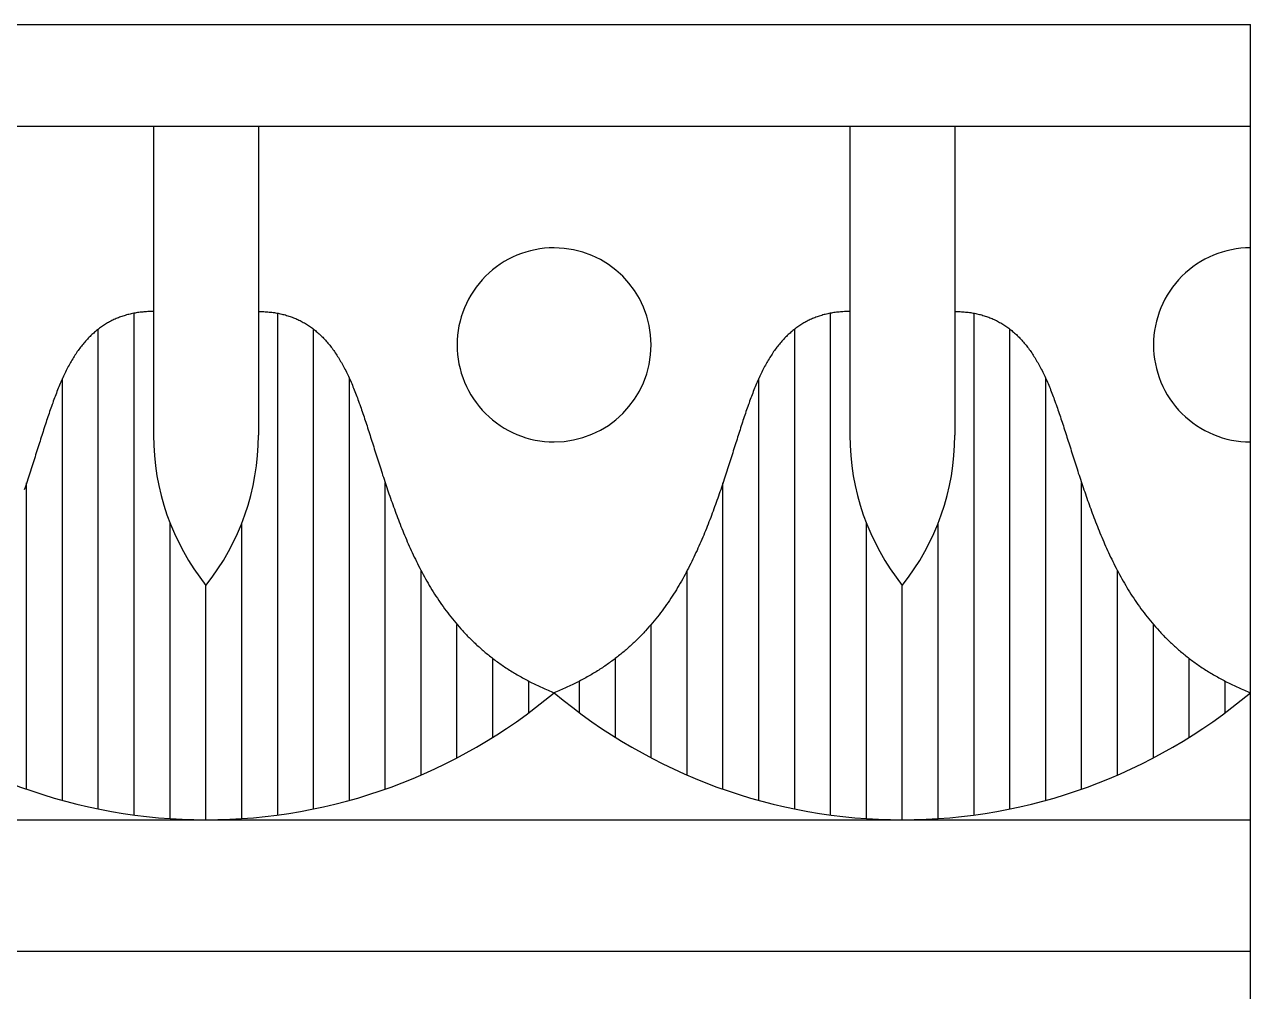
# Model space of a CAD drawing. Extents: x -111 to 2985, y -118 to 122.
# Drawn here: x 71.49 to 86.55, y 29.32 to 41.2 of the extents above; entities that cross this region are included whole.
import ezdxf

# ---------------------------------------------------------------- set-up
doc = ezdxf.new("R2010")
doc.units = 0
doc.layers.add('LAYER_03', color=5, linetype='CONTINUOUS')

msp = doc.modelspace()

# ---------------------------------------------------------------- linework, layer by layer
at = {"layer": 'LAYER_03'}
for points in [[(35.21, 41.2), (86.554, 41.2)], [(35.21, 4.476), (86.554, 4.476), (86.554, 41.2)], [(35.21, 39.952), (86.554, 39.952)], [(73.074, 39.952), (73.074, 36.155)], [(74.363, 39.952), (74.363, 36.155)], [(81.631, 39.952), (81.631, 36.155)], [(82.921, 39.952), (82.921, 36.155)], [(73.074, 37.675), (73.057, 37.675), (73.04, 37.675), (73.023, 37.675), (73.006, 37.674), (72.99, 37.673), (72.974, 37.672), (72.957, 37.671), (72.941, 37.669), (72.925, 37.668), (72.909, 37.666), (72.894, 37.664), (72.878, 37.661), (72.862, 37.659), (72.847, 37.656), (72.832, 37.654), (72.816, 37.651), (72.801, 37.647), (72.786, 37.644), (72.771, 37.64), (72.757, 37.637), (72.742, 37.633), (72.727, 37.628), (72.713, 37.624), (72.699, 37.619), (72.684, 37.615), (72.67, 37.61), (72.656, 37.605), (72.642, 37.599), (72.629, 37.594), (72.615, 37.588), (72.601, 37.582), (72.588, 37.576), (72.574, 37.569), (72.561, 37.563), (72.548, 37.556), (72.535, 37.549), (72.522, 37.542), (72.509, 37.535), (72.496, 37.527), (72.484, 37.519), (72.471, 37.512), (72.459, 37.503), (72.446, 37.495), (72.434, 37.487), (72.422, 37.478), (72.41, 37.469), (72.398, 37.46), (72.386, 37.451), (72.374, 37.441), (72.362, 37.431), (72.351, 37.421), (72.339, 37.411), (72.328, 37.401), (72.317, 37.391), (72.305, 37.38), (72.294, 37.369), (72.283, 37.358), (72.272, 37.347), (72.261, 37.335), (72.251, 37.323), (72.24, 37.312), (72.229, 37.299), (72.219, 37.287), (72.208, 37.275), (72.198, 37.262), (72.188, 37.249), (72.178, 37.236), (72.168, 37.223), (72.158, 37.209), (72.148, 37.196), (72.138, 37.182), (72.128, 37.168), (72.119, 37.153), (72.109, 37.139), (72.1, 37.124), (72.09, 37.109), (72.081, 37.094), (72.072, 37.079), (72.063, 37.063), (72.054, 37.048), (72.045, 37.032), (72.036, 37.016), (72.027, 36.999), (72.018, 36.983), (72.01, 36.966), (72.001, 36.949), (71.993, 36.932), (71.984, 36.915), (71.976, 36.897), (71.967, 36.88), (71.959, 36.862), (71.951, 36.844), (71.943, 36.826), (71.935, 36.807), (71.927, 36.789), (71.919, 36.77), (71.911, 36.751), (71.903, 36.732), (71.896, 36.712), (71.888, 36.693), (71.88, 36.673), (71.873, 36.653), (71.865, 36.633), (71.857, 36.613), (71.85, 36.593), (71.842, 36.572), (71.835, 36.551), (71.827, 36.531), (71.82, 36.51), (71.813, 36.488), (71.805, 36.467), (71.798, 36.446), (71.79, 36.424), (71.783, 36.402), (71.776, 36.38), (71.768, 36.358), (71.761, 36.336), (71.754, 36.314), (71.746, 36.291), (71.739, 36.269), (71.732, 36.246), (71.724, 36.223), (71.717, 36.2), (71.709, 36.177), (71.702, 36.154), (71.695, 36.13), (71.687, 36.107), (71.68, 36.083), (71.672, 36.06), (71.665, 36.036), (71.657, 36.012), (71.649, 35.988), (71.642, 35.963), (71.634, 35.939), (71.626, 35.915), (71.619, 35.89), (71.611, 35.866), (71.603, 35.841), (71.595, 35.816), (71.587, 35.791), (71.579, 35.766), (71.571, 35.741), (71.563, 35.716), (71.555, 35.691), (71.546, 35.665), (71.538, 35.64), (71.53, 35.615), (71.521, 35.589), (71.513, 35.563), (71.504, 35.538), (71.495, 35.512), (71.486, 35.486)], [(74.363, 37.675), (74.38, 37.675), (74.397, 37.675), (74.414, 37.675), (74.43, 37.674), (74.447, 37.673), (74.463, 37.672), (74.479, 37.671), (74.495, 37.669), (74.511, 37.668), (74.527, 37.666), (74.543, 37.664), (74.559, 37.661), (74.574, 37.659), (74.59, 37.656), (74.605, 37.654), (74.62, 37.651), (74.635, 37.647), (74.65, 37.644), (74.665, 37.64), (74.68, 37.637), (74.695, 37.633), (74.709, 37.628), (74.724, 37.624), (74.738, 37.619), (74.752, 37.615), (74.766, 37.61), (74.78, 37.605), (74.794, 37.599), (74.808, 37.594), (74.822, 37.588), (74.835, 37.582), (74.849, 37.576), (74.862, 37.569), (74.875, 37.563), (74.889, 37.556), (74.902, 37.549), (74.915, 37.542), (74.928, 37.535), (74.94, 37.527), (74.953, 37.519), (74.966, 37.512), (74.978, 37.503), (74.99, 37.495), (75.003, 37.487), (75.015, 37.478), (75.027, 37.469), (75.039, 37.46), (75.051, 37.451), (75.063, 37.441), (75.074, 37.431), (75.086, 37.421), (75.097, 37.411), (75.109, 37.401), (75.12, 37.391), (75.131, 37.38), (75.142, 37.369), (75.153, 37.358), (75.164, 37.347), (75.175, 37.335), (75.186, 37.323), (75.197, 37.312), (75.207, 37.299), (75.218, 37.287), (75.228, 37.275), (75.239, 37.262), (75.249, 37.249), (75.259, 37.236), (75.269, 37.223), (75.279, 37.209), (75.289, 37.196), (75.299, 37.182), (75.308, 37.168), (75.318, 37.153), (75.327, 37.139), (75.337, 37.124), (75.346, 37.109), (75.356, 37.094), (75.365, 37.079), (75.374, 37.063), (75.383, 37.048), (75.392, 37.032), (75.401, 37.016), (75.41, 36.999), (75.418, 36.983), (75.427, 36.966), (75.436, 36.949), (75.444, 36.932), (75.453, 36.915), (75.461, 36.897), (75.469, 36.88), (75.477, 36.862), (75.486, 36.844), (75.494, 36.826), (75.502, 36.807), (75.51, 36.789), (75.518, 36.77), (75.525, 36.751), (75.533, 36.732), (75.541, 36.712), (75.549, 36.693), (75.556, 36.673), (75.564, 36.653), (75.572, 36.633), (75.579, 36.613), (75.587, 36.593), (75.594, 36.572), (75.602, 36.551), (75.609, 36.531), (75.617, 36.51), (75.624, 36.488), (75.631, 36.467), (75.639, 36.446), (75.646, 36.424), (75.654, 36.402), (75.661, 36.38), (75.668, 36.358), (75.676, 36.336), (75.683, 36.314), (75.69, 36.291), (75.698, 36.269), (75.705, 36.246), (75.712, 36.223), (75.72, 36.2), (75.727, 36.177), (75.735, 36.154), (75.742, 36.13), (75.749, 36.107), (75.757, 36.083), (75.764, 36.06), (75.772, 36.036), (75.78, 36.012), (75.787, 35.988), (75.795, 35.963), (75.803, 35.939), (75.81, 35.915), (75.818, 35.89), (75.826, 35.866), (75.834, 35.841), (75.842, 35.816), (75.85, 35.791), (75.858, 35.766), (75.866, 35.741), (75.874, 35.716), (75.882, 35.691), (75.89, 35.665), (75.899, 35.64), (75.907, 35.615), (75.916, 35.589), (75.924, 35.563), (75.933, 35.538), (75.941, 35.512), (75.95, 35.486), (75.959, 35.46), (75.968, 35.434), (75.977, 35.408), (75.986, 35.382), (75.996, 35.355), (76.005, 35.329), (76.015, 35.303), (76.024, 35.276), (76.034, 35.25), (76.044, 35.223), (76.053, 35.197), (76.063, 35.17), (76.074, 35.144), (76.084, 35.117), (76.094, 35.09), (76.105, 35.063), (76.115, 35.036), (76.126, 35.01), (76.137, 34.983), (76.148, 34.956), (76.159, 34.929), (76.17, 34.902), (76.182, 34.875), (76.193, 34.848), (76.205, 34.821), (76.217, 34.794), (76.229, 34.767), (76.241, 34.74), (76.254, 34.713), (76.266, 34.686), (76.279, 34.659), (76.292, 34.632), (76.305, 34.605), (76.318, 34.578), (76.332, 34.551), (76.346, 34.524), (76.36, 34.497), (76.374, 34.47), (76.388, 34.443), (76.403, 34.417), (76.418, 34.39), (76.433, 34.363), (76.448, 34.337), (76.463, 34.31), (76.479, 34.284), (76.495, 34.258), (76.511, 34.231), (76.528, 34.205), (76.545, 34.179), (76.562, 34.153), (76.579, 34.127), (76.597, 34.101), (76.615, 34.076), (76.633, 34.05), (76.651, 34.024), (76.67, 33.999), (76.689, 33.974), (76.708, 33.949), (76.728, 33.924), (76.748, 33.899), (76.768, 33.874), (76.789, 33.849), (76.81, 33.825), (76.831, 33.8), (76.852, 33.776), (76.874, 33.752), (76.885, 33.74), (76.896, 33.728), (76.908, 33.716), (76.919, 33.705), (76.93, 33.693), (76.942, 33.681), (76.953, 33.669), (76.965, 33.658), (76.977, 33.646), (76.989, 33.634), (77.001, 33.623), (77.013, 33.611), (77.025, 33.6), (77.037, 33.589), (77.049, 33.577), (77.062, 33.566), (77.074, 33.555), (77.087, 33.544), (77.1, 33.532), (77.112, 33.521), (77.125, 33.51), (77.138, 33.499), (77.151, 33.488), (77.164, 33.477), (77.178, 33.466), (77.191, 33.456), (77.205, 33.445), (77.218, 33.434), (77.232, 33.424), (77.246, 33.413), (77.259, 33.402), (77.273, 33.392), (77.287, 33.382), (77.302, 33.371), (77.316, 33.361), (77.33, 33.351), (77.345, 33.34), (77.359, 33.33), (77.374, 33.32), (77.389, 33.31), (77.404, 33.3), (77.419, 33.29), (77.434, 33.28), (77.449, 33.271), (77.465, 33.261), (77.48, 33.251), (77.496, 33.242), (77.511, 33.232), (77.527, 33.223), (77.543, 33.213), (77.559, 33.204), (77.575, 33.195), (77.591, 33.186), (77.608, 33.176), (77.624, 33.167), (77.641, 33.158), (77.657, 33.149), (77.674, 33.141), (77.691, 33.132), (77.708, 33.123), (77.725, 33.114), (77.742, 33.106), (77.76, 33.097), (77.777, 33.089), (77.795, 33.08), (77.813, 33.072), (77.831, 33.064), (77.849, 33.056), (77.867, 33.048), (77.885, 33.04), (77.903, 33.032), (77.922, 33.024), (77.94, 33.016), (77.959, 33.008), (77.978, 33.001), (77.997, 32.993)], [(81.631, 37.675), (81.614, 37.675), (81.597, 37.675), (81.581, 37.675), (81.564, 37.674), (81.547, 37.673), (81.531, 37.672), (81.515, 37.671), (81.499, 37.669), (81.483, 37.668), (81.467, 37.666), (81.451, 37.664), (81.435, 37.661), (81.42, 37.659), (81.404, 37.656), (81.389, 37.654), (81.374, 37.651), (81.359, 37.647), (81.344, 37.644), (81.329, 37.64), (81.314, 37.637), (81.299, 37.633), (81.285, 37.628), (81.27, 37.624), (81.256, 37.619), (81.242, 37.615), (81.228, 37.61), (81.214, 37.605), (81.2, 37.599), (81.186, 37.594), (81.172, 37.588), (81.159, 37.582), (81.145, 37.576), (81.132, 37.569), (81.119, 37.563), (81.105, 37.556), (81.092, 37.549), (81.079, 37.542), (81.067, 37.535), (81.054, 37.527), (81.041, 37.519), (81.029, 37.512), (81.016, 37.503), (81.004, 37.495), (80.991, 37.487), (80.979, 37.478), (80.967, 37.469), (80.955, 37.46), (80.943, 37.451), (80.931, 37.441), (80.92, 37.431), (80.908, 37.421), (80.897, 37.411), (80.885, 37.401), (80.874, 37.391), (80.863, 37.38), (80.852, 37.369), (80.841, 37.358), (80.83, 37.347), (80.819, 37.335), (80.808, 37.323), (80.797, 37.312), (80.787, 37.299), (80.776, 37.287), (80.766, 37.275), (80.756, 37.262), (80.745, 37.249), (80.735, 37.236), (80.725, 37.223), (80.715, 37.209), (80.705, 37.196), (80.695, 37.182), (80.686, 37.168), (80.676, 37.153), (80.667, 37.139), (80.657, 37.124), (80.648, 37.109), (80.638, 37.094), (80.629, 37.079), (80.62, 37.063), (80.611, 37.048), (80.602, 37.032), (80.593, 37.016), (80.584, 36.999), (80.576, 36.983), (80.567, 36.966), (80.558, 36.949), (80.55, 36.932), (80.542, 36.915), (80.533, 36.897), (80.525, 36.88), (80.517, 36.862), (80.509, 36.844), (80.5, 36.826), (80.492, 36.807), (80.484, 36.789), (80.477, 36.77), (80.469, 36.751), (80.461, 36.732), (80.453, 36.712), (80.445, 36.693), (80.438, 36.673), (80.43, 36.653), (80.422, 36.633), (80.415, 36.613), (80.407, 36.593), (80.4, 36.572), (80.392, 36.551), (80.385, 36.531), (80.377, 36.51), (80.37, 36.488), (80.363, 36.467), (80.355, 36.446), (80.348, 36.424), (80.34, 36.402), (80.333, 36.38), (80.326, 36.358), (80.318, 36.336), (80.311, 36.314), (80.304, 36.291), (80.296, 36.269), (80.289, 36.246), (80.282, 36.223), (80.274, 36.2), (80.267, 36.177), (80.259, 36.154), (80.252, 36.13), (80.245, 36.107), (80.237, 36.083), (80.23, 36.06), (80.222, 36.036), (80.214, 36.012), (80.207, 35.988), (80.199, 35.963), (80.192, 35.939), (80.184, 35.915), (80.176, 35.89), (80.168, 35.866), (80.16, 35.841), (80.152, 35.816), (80.145, 35.791), (80.137, 35.766), (80.128, 35.741), (80.12, 35.716), (80.112, 35.691), (80.104, 35.665), (80.095, 35.64), (80.087, 35.615), (80.079, 35.589), (80.07, 35.563), (80.061, 35.538), (80.053, 35.512), (80.044, 35.486), (80.035, 35.46), (80.026, 35.434), (80.017, 35.408), (80.008, 35.382), (79.998, 35.355), (79.989, 35.329), (79.98, 35.303), (79.97, 35.276), (79.96, 35.25), (79.951, 35.223), (79.941, 35.197), (79.931, 35.17), (79.921, 35.144), (79.91, 35.117), (79.9, 35.09), (79.889, 35.063), (79.879, 35.036), (79.868, 35.01), (79.857, 34.983), (79.846, 34.956), (79.835, 34.929), (79.824, 34.902), (79.812, 34.875), (79.801, 34.848), (79.789, 34.821), (79.777, 34.794), (79.765, 34.767), (79.753, 34.74), (79.74, 34.713), (79.728, 34.686), (79.715, 34.659), (79.702, 34.632), (79.689, 34.605), (79.676, 34.578), (79.662, 34.551), (79.648, 34.524), (79.634, 34.497), (79.62, 34.47), (79.606, 34.443), (79.591, 34.417), (79.577, 34.39), (79.561, 34.363), (79.546, 34.337), (79.531, 34.31), (79.515, 34.284), (79.499, 34.258), (79.483, 34.231), (79.466, 34.205), (79.449, 34.179), (79.432, 34.153), (79.415, 34.127), (79.397, 34.101), (79.379, 34.076), (79.361, 34.05), (79.343, 34.024), (79.324, 33.999), (79.305, 33.974), (79.286, 33.949), (79.266, 33.924), (79.246, 33.899), (79.226, 33.874), (79.205, 33.849), (79.185, 33.825), (79.163, 33.8), (79.142, 33.776), (79.12, 33.752), (79.109, 33.74), (79.098, 33.728), (79.086, 33.716), (79.075, 33.705), (79.064, 33.693), (79.052, 33.681), (79.041, 33.669), (79.029, 33.658), (79.017, 33.646), (79.005, 33.634), (78.993, 33.623), (78.981, 33.611), (78.969, 33.6), (78.957, 33.589), (78.945, 33.577), (78.932, 33.566), (78.92, 33.555), (78.907, 33.544), (78.894, 33.532), (78.882, 33.521), (78.869, 33.51), (78.856, 33.499), (78.843, 33.488), (78.83, 33.477), (78.816, 33.466), (78.803, 33.456), (78.789, 33.445), (78.776, 33.434), (78.762, 33.424), (78.748, 33.413), (78.735, 33.402), (78.721, 33.392), (78.707, 33.382), (78.692, 33.371), (78.678, 33.361), (78.664, 33.351), (78.649, 33.34), (78.635, 33.33), (78.62, 33.32), (78.605, 33.31), (78.59, 33.3), (78.575, 33.29), (78.56, 33.28), (78.545, 33.271), (78.53, 33.261), (78.514, 33.251), (78.499, 33.242), (78.483, 33.232), (78.467, 33.223), (78.451, 33.213), (78.435, 33.204), (78.419, 33.195), (78.403, 33.186), (78.387, 33.176), (78.37, 33.167), (78.353, 33.158), (78.337, 33.149), (78.32, 33.141), (78.303, 33.132), (78.286, 33.123), (78.269, 33.114), (78.252, 33.106), (78.234, 33.097), (78.217, 33.089), (78.199, 33.08), (78.181, 33.072), (78.163, 33.064), (78.145, 33.056), (78.127, 33.048), (78.109, 33.04), (78.091, 33.032), (78.072, 33.024), (78.054, 33.016), (78.035, 33.008), (78.016, 33.001), (77.997, 32.993)], [(82.921, 37.675), (82.937, 37.675), (82.954, 37.675), (82.971, 37.675), (82.988, 37.674), (83.004, 37.673), (83.02, 37.672), (83.037, 37.671), (83.053, 37.669), (83.069, 37.668), (83.085, 37.666), (83.1, 37.664), (83.116, 37.661), (83.132, 37.659), (83.147, 37.656), (83.162, 37.654), (83.178, 37.651), (83.193, 37.647), (83.208, 37.644), (83.223, 37.64), (83.237, 37.637), (83.252, 37.633), (83.267, 37.628), (83.281, 37.624), (83.295, 37.619), (83.31, 37.615), (83.324, 37.61), (83.338, 37.605), (83.352, 37.599), (83.365, 37.594), (83.379, 37.588), (83.393, 37.582), (83.406, 37.576), (83.42, 37.569), (83.433, 37.563), (83.446, 37.556), (83.459, 37.549), (83.472, 37.542), (83.485, 37.535), (83.498, 37.527), (83.51, 37.519), (83.523, 37.512), (83.535, 37.503), (83.548, 37.495), (83.56, 37.487), (83.572, 37.478), (83.584, 37.469), (83.596, 37.46), (83.608, 37.451), (83.62, 37.441), (83.632, 37.431), (83.643, 37.421), (83.655, 37.411), (83.666, 37.401), (83.678, 37.391), (83.689, 37.38), (83.7, 37.369), (83.711, 37.358), (83.722, 37.347), (83.733, 37.335), (83.743, 37.323), (83.754, 37.312), (83.765, 37.299), (83.775, 37.287), (83.786, 37.275), (83.796, 37.262), (83.806, 37.249), (83.816, 37.236), (83.826, 37.223), (83.836, 37.209), (83.846, 37.196), (83.856, 37.182), (83.866, 37.168), (83.875, 37.153), (83.885, 37.139), (83.894, 37.124), (83.904, 37.109), (83.913, 37.094), (83.922, 37.079), (83.931, 37.063), (83.94, 37.048), (83.949, 37.032), (83.958, 37.016), (83.967, 36.999), (83.976, 36.983), (83.984, 36.966), (83.993, 36.949), (84.002, 36.932), (84.01, 36.915), (84.018, 36.897), (84.027, 36.88), (84.035, 36.862), (84.043, 36.844), (84.051, 36.826), (84.059, 36.807), (84.067, 36.789), (84.075, 36.77), (84.083, 36.751), (84.091, 36.732), (84.098, 36.712), (84.106, 36.693), (84.114, 36.673), (84.121, 36.653), (84.129, 36.633), (84.137, 36.613), (84.144, 36.593), (84.152, 36.572), (84.159, 36.551), (84.167, 36.531), (84.174, 36.51), (84.181, 36.488), (84.189, 36.467), (84.196, 36.446), (84.204, 36.424), (84.211, 36.402), (84.218, 36.38), (84.226, 36.358), (84.233, 36.336), (84.24, 36.314), (84.248, 36.291), (84.255, 36.269), (84.262, 36.246), (84.27, 36.223), (84.277, 36.2), (84.285, 36.177), (84.292, 36.154), (84.299, 36.13), (84.307, 36.107), (84.314, 36.083), (84.322, 36.06), (84.329, 36.036), (84.337, 36.012), (84.345, 35.988), (84.352, 35.963), (84.36, 35.939), (84.368, 35.915), (84.375, 35.89), (84.383, 35.866), (84.391, 35.841), (84.399, 35.816), (84.407, 35.791), (84.415, 35.766), (84.423, 35.741), (84.431, 35.716), (84.439, 35.691), (84.448, 35.665), (84.456, 35.64), (84.464, 35.615), (84.473, 35.589), (84.482, 35.563), (84.49, 35.538), (84.499, 35.512), (84.508, 35.486), (84.517, 35.46), (84.526, 35.434), (84.535, 35.408), (84.544, 35.382), (84.553, 35.355), (84.562, 35.329), (84.572, 35.303), (84.582, 35.276), (84.591, 35.25), (84.601, 35.223), (84.611, 35.197), (84.621, 35.17), (84.631, 35.144), (84.641, 35.117), (84.652, 35.09), (84.662, 35.063), (84.673, 35.036), (84.683, 35.01), (84.694, 34.983), (84.705, 34.956), (84.716, 34.929), (84.728, 34.902), (84.739, 34.875), (84.751, 34.848), (84.762, 34.821), (84.774, 34.794), (84.786, 34.767), (84.799, 34.74), (84.811, 34.713), (84.824, 34.686), (84.836, 34.659), (84.849, 34.632), (84.863, 34.605), (84.876, 34.578), (84.889, 34.551), (84.903, 34.524), (84.917, 34.497), (84.931, 34.47), (84.946, 34.443), (84.96, 34.417), (84.975, 34.39), (84.99, 34.363), (85.005, 34.337), (85.021, 34.31), (85.037, 34.284), (85.053, 34.258), (85.069, 34.231), (85.085, 34.205), (85.102, 34.179), (85.119, 34.153), (85.137, 34.127), (85.154, 34.101), (85.172, 34.076), (85.19, 34.05), (85.209, 34.024), (85.227, 33.999), (85.246, 33.974), (85.266, 33.949), (85.285, 33.924), (85.305, 33.899), (85.326, 33.874), (85.346, 33.849), (85.367, 33.825), (85.388, 33.8), (85.41, 33.776), (85.432, 33.752), (85.443, 33.74), (85.454, 33.728), (85.465, 33.716), (85.476, 33.705), (85.488, 33.693), (85.499, 33.681), (85.511, 33.669), (85.523, 33.658), (85.534, 33.646), (85.546, 33.634), (85.558, 33.623), (85.57, 33.611), (85.582, 33.6), (85.595, 33.589), (85.607, 33.577), (85.619, 33.566), (85.632, 33.555), (85.644, 33.544), (85.657, 33.532), (85.67, 33.521), (85.683, 33.51), (85.696, 33.499), (85.709, 33.488), (85.722, 33.477), (85.735, 33.466), (85.749, 33.456), (85.762, 33.445), (85.776, 33.434), (85.789, 33.424), (85.803, 33.413), (85.817, 33.402), (85.831, 33.392), (85.845, 33.382), (85.859, 33.371), (85.873, 33.361), (85.888, 33.351), (85.902, 33.34), (85.917, 33.33), (85.932, 33.32), (85.946, 33.31), (85.961, 33.3), (85.976, 33.29), (85.991, 33.28), (86.007, 33.271), (86.022, 33.261), (86.037, 33.251), (86.053, 33.242), (86.069, 33.232), (86.084, 33.223), (86.1, 33.213), (86.116, 33.204), (86.132, 33.195), (86.149, 33.186), (86.165, 33.176), (86.181, 33.167), (86.198, 33.158), (86.215, 33.149), (86.232, 33.141), (86.248, 33.132), (86.265, 33.123), (86.283, 33.114), (86.3, 33.106), (86.317, 33.097), (86.335, 33.089), (86.352, 33.08), (86.37, 33.072), (86.388, 33.064), (86.406, 33.056), (86.424, 33.048), (86.442, 33.04), (86.461, 33.032), (86.479, 33.024), (86.498, 33.016), (86.517, 33.008), (86.535, 33.001), (86.554, 32.993)], [(72.837, 31.49), (72.837, 37.655)], [(74.6, 31.49), (74.6, 37.655)], [(81.394, 31.49), (81.394, 37.655)], [(83.157, 31.49), (83.157, 37.655)], [(72.396, 31.564), (72.396, 37.459)], [(75.04, 31.564), (75.04, 37.459)], [(80.954, 31.564), (80.954, 37.459)], [(83.598, 31.564), (83.598, 37.459)], [(71.956, 31.67), (71.956, 36.854)], [(75.481, 31.67), (75.481, 36.854)], [(80.513, 31.67), (80.513, 36.854)], [(84.039, 31.67), (84.039, 36.854)], [(71.515, 31.808), (71.515, 35.57)], [(75.922, 31.808), (75.922, 35.57)], [(80.072, 31.808), (80.072, 35.57)], [(84.479, 31.808), (84.479, 35.57)], [(73.278, 31.446), (73.278, 35.075)], [(74.159, 31.446), (74.159, 35.075)], [(81.835, 31.446), (81.835, 35.075)], [(82.716, 31.446), (82.716, 35.075)], [(76.362, 31.981), (76.362, 34.492)], [(79.632, 31.981), (79.632, 34.492)], [(84.92, 31.981), (84.92, 34.492)], [(73.718, 31.432), (73.718, 34.311)], [(82.276, 31.432), (82.276, 34.311)], [(76.803, 32.191), (76.803, 33.832)], [(79.191, 32.191), (79.191, 33.832)], [(85.361, 32.191), (85.361, 33.832)], [(77.244, 32.444), (77.244, 33.414)], [(78.75, 32.444), (78.75, 33.414)], [(85.801, 32.444), (85.801, 33.414)], [(77.685, 32.746), (77.685, 33.135)], [(78.31, 32.746), (78.31, 33.135)], [(86.242, 32.746), (86.242, 33.135)], [(35.21, 31.432), (86.554, 31.432)], [(35.21, 29.816), (86.554, 29.816)]]:
    msp.add_lwpolyline(points, dxfattribs=at)
for points in [[(77.997, 38.457, 0.414214), (76.805, 37.265, 0.414214), (77.997, 36.073)], [(77.997, 36.073, 1), (77.997, 38.457)], [(86.554, 38.457, 0.414214), (85.363, 37.265, 0.414214), (86.554, 36.073)], [(73.074, 36.155, 0.169819), (73.718, 34.311, 0.169819), (74.363, 36.155)], [(81.631, 36.155, 0.169819), (82.276, 34.311, 0.169819), (82.921, 36.155)], [(69.44, 32.993, 0.176799), (73.718, 31.432)], [(73.718, 31.432, 0.176799), (77.997, 32.993)], [(77.997, 32.993, 0.176799), (82.276, 31.432)], [(82.276, 31.432, 0.176799), (86.554, 32.993)]]:
    msp.add_lwpolyline(points, format="xyb", dxfattribs=at)

doc.saveas('drawing.dxf')
